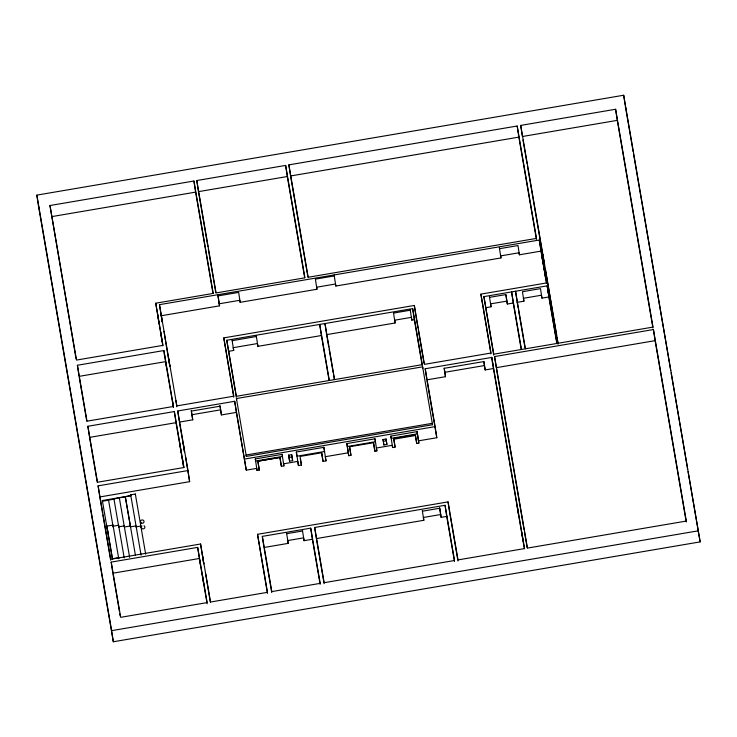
<?xml version="1.0" encoding="UTF-8"?>
<svg xmlns="http://www.w3.org/2000/svg" width="737" height="737" viewBox="0 0 737 737"><rect width="100%" height="100%" fill="white"/><g stroke="black" fill="none" stroke-linecap="round" stroke-linejoin="round"><path stroke-width="1.11" d="M38.904 208.7L36.85 195.112L623.686 95.239L700.15 541.888L113.314 641.761L38.527 206.213M76.058 358.762L49.969 205.522L193.932 181.016L213.233 293.418L155.737 303.202L162.84 345.883M196.779 180.537L285.634 165.42L304.934 277.812L216.079 292.93L196.779 180.537L198.456 191.648L287.31 176.521L285.634 165.42M288.876 164.867L517.181 126.009L536.481 238.401L308.177 277.259L288.876 164.867L290.562 175.968L518.857 137.119L517.181 126.009M520.709 125.41L615.607 109.26L653.01 327.099L558.112 343.249L520.709 125.41L522.386 136.511L617.284 120.361L615.607 109.26M51.654 216.632L195.609 192.127L193.932 181.016M160.942 313.409L162.26 322.097L159.468 304.657L539.291 240.022L546.651 282.934L480.892 294.127L490.934 353.944M334.303 275.914L315.408 279.13L316.947 289.254L240.17 302.317L239.82 300.281L219.193 303.791L219.543 305.827L161.145 315.768M499.548 248.682L518.01 245.541L519.41 254.799L540.967 251.124L539.291 240.022M316.947 289.254L316.597 287.218L335.482 284.003L335.832 286.039L500.948 257.941L499.354 247.678M545.573 277.96L544.201 268.858L545.269 268.683L556.509 335.206M233.758 397.215L223.79 337.887L414.323 305.459L424.438 364.364L491.008 353.032L480.892 294.127M77.403 365.257L163.863 350.545L173.471 406.465L87.003 421.177L77.403 365.257L79.08 376.367L165.549 361.655L173.361 407.174M226.766 340.245L412.665 308.6L422.292 364.658L236.384 396.294L226.766 340.245L235.177 390.582M483.905 296.615L547.158 285.855L557.043 343.433L493.79 354.193L483.905 296.615L493.726 355.142M232.201 340.651L256.43 336.523M393.595 313.059L410.325 310.213M489.608 297.343L505.904 294.57L507.342 304.022L513.256 303.018L511.579 291.907L521.464 349.485M505.886 294.809L506.835 301.111L490.538 303.884L491.045 306.795L485.582 307.725M228.442 351.346L233.684 350.453L232.054 340.052M233.684 350.453L233.205 347.68L257.434 343.553L257.913 346.335L321.396 335.528L329.089 380.375M393.457 312.488L395.096 322.99L326.648 334.635L324.971 323.525L334.598 379.583M395.096 322.99L394.627 320.208L411.357 317.361L411.826 320.134L414.341 319.711L412.665 308.6M547.158 285.855L548.835 296.956L541.935 298.135L540.497 288.637L522.469 291.714L523.906 301.203L517.144 302.354L518.175 307.983M236.439 398.533L422.623 366.842L432.536 424.733L246.351 456.415L236.439 398.533L236.651 399.951M494.573 356.579L653.424 329.54L686.313 521.059L527.452 548.088L494.573 356.579L496.25 367.68L655.11 340.651L653.424 329.54M87.878 426.272L174.347 411.559L183.955 467.525L97.487 482.238L87.878 426.272L89.389 436.267M179.238 420.974L177.728 410.979L234.679 401.287L246.278 470.16L256.716 468.382L257.075 470.464L259.304 470.077L257.968 461.215L280.032 457.465L281.377 466.328L283.902 465.895L282.114 454.361L255.288 458.93L257.075 470.464M491.763 357.427L493.44 368.537L485.167 369.937L483.905 361.554L444.245 368.297L445.507 376.69L426.87 379.859L425.194 368.758L491.763 357.427L524.587 548.577L458.009 559.908L448.05 501.888L257.526 534.307L267.439 593.396M183.218 443.241L184.517 451.882L179.404 422.089L192.744 419.823L191.869 414.728L220.566 409.846L219.912 405.47M445.507 376.69L444.761 372.305L484.421 365.552L483.785 361.36M174.347 411.559L176.023 422.67L89.555 437.382L97.247 482.155M220.566 409.846L221.441 414.931L236.365 412.398L234.679 401.287M244.601 459.05L435.125 426.622L425.194 368.758M99.615 495.844L98.104 485.849L187.953 470.556L177.728 410.979M296.329 452.021L323.875 447.331L324.593 451.495L297.039 456.185L296.329 452.021L298.457 465.563L301.405 465.056L300.106 456.433L321.737 452.748L323.036 461.371L326.003 460.874L323.875 447.331M348.739 455.715L346.851 443.582L374.976 438.801L375.474 441.712L347.348 446.502L348.739 455.715L350.95 455.337L349.66 446.797M416.718 443.434L415.41 434.766L393.77 438.451L395.087 447.119L392.609 447.534L390.84 436.101L417.087 431.633L418.856 443.066L416.718 443.434L415.355 435.53L393.724 439.206M288.664 455.18L291.686 454.665L292.073 456.885L292.635 460.634L289.604 461.15L288.664 455.18L289.604 461.15M383.028 439.538L386.05 439.022L386.363 440.827L383.332 441.343L383.028 439.538L383.885 444.964L386.907 444.448L386.05 439.022M417.464 433.853L391.218 438.322L390.84 436.101M289.042 457.401L292.073 456.885M348.242 452.804L325.293 456.71L326.003 460.874M418.856 443.066L418.478 440.846L436.801 437.732L435.125 426.622M187.953 470.556L189.639 481.666L99.79 496.959L102.498 512.777M373.41 442.661L374.893 451.265L376.865 450.933L374.976 438.801M108.459 499.483L108.56 500.193L102.452 501.234L102.342 500.524L130.817 495.679L130.689 494.813L135.332 494.02L145.668 554.187M136.281 527.416L136.05 525.877L130.523 526.826L125.318 496.821L130.79 495.522M125.318 496.821L119.33 497.834L129.638 557.356M106.883 526.117L112.991 525.076L118.758 558.784L118.593 557.679L112.475 558.72L106.883 526.117L108.044 533.837M124.194 557.863L118.602 525.26L113.157 526.181L112.991 525.076M130.403 525.997L124.406 527.019L124.231 525.877L118.832 526.789L118.602 525.26M136.198 526.863L140.841 526.08L141.062 527.489M257.526 534.307L267.485 592.336L210.533 602.028L200.565 544.007L110.716 559.291L98.104 485.849M111.195 562.101L197.663 547.388L207.143 602.608L120.684 617.32L111.195 562.101L112.881 573.211L199.349 558.489L207.125 603.778M262.326 536.379L310.719 528.143L320.199 583.363L271.806 591.599L262.326 536.379L264.003 547.49L288.204 543.372L286.582 533.026M314.681 527.471L445.056 505.287L454.536 560.498L324.16 582.691L314.681 527.471L316.357 538.581L423.83 520.285L422.319 510.658M286.739 533.68L302.603 530.981M422.458 511.192L439.759 508.244L441.141 517.346L446.733 516.388L445.056 505.287M439.62 507.71L440.652 514.537L423.351 517.485L423.83 520.285M288.204 543.372L287.716 540.562L303.58 537.863L304.068 540.672L312.396 539.254L310.719 528.143M113.314 641.761L111.637 630.651L698.473 530.787M633.157 151.711L625.363 106.349L625.741 108.827M633.544 153.987L650.098 250.396M650.485 252.662L670.744 370.619M671.131 372.885L687.685 469.303M688.072 471.569L700.15 541.888M617.284 120.361L652.936 327.993M655.11 340.651L686.239 521.962M522.966 139.892L527.029 163.54M527.416 165.797L544.044 262.639M556.896 337.463L558.056 344.216M544.201 268.858L541.787 254.845L543.169 263.947M540.967 251.124L546.495 283.321M547.6 289.752L547.969 291.898M548.835 296.956L556.785 343.249M518.857 137.119L536.425 239.396M541.935 298.135L541.437 295.224L523.408 298.292L523.906 301.203M519.41 254.799L519.06 252.763L500.598 255.905L500.948 257.941M525.417 348.813L515.532 291.235L517.208 302.345M518.498 310.259L524.965 347.495M513.256 303.018L521.206 349.301M506.835 301.111L507.342 304.022M496.443 368.813L524.071 529.737M524.468 532.003L527.185 547.867M491.524 357.344L491.911 359.61M492.298 361.876L492.684 364.142M493.44 368.537L524.385 548.733M484.421 365.552L485.167 369.937M416 316.569L417.943 327.891M418.33 330.158L423.978 363.009M427.064 380.992L436.801 437.732M449.92 514.104L457.972 560.977M414.341 319.711L422.237 365.672M446.733 516.388L454.471 561.465M440.652 514.537L441.141 517.346M393.871 440.063L395.087 447.119M392.609 447.534L392.231 445.314L376.367 448.013L376.865 450.933M386.603 442.651L386.907 444.448M383.572 443.158L383.885 444.964M350.95 455.337L349.476 446.742L373.604 442.716L374.893 451.265M346.851 443.582L347.348 446.502M326.841 335.759L328.766 346.97M329.153 349.209L333.198 372.747M333.585 374.995L334.349 379.472M329.338 380.476L319.711 324.427L321.461 335.998M290.756 177.092L307.928 277.13M287.31 176.521L304.676 277.674M321.544 452.684L323.036 461.371M316.551 539.705L324.096 583.658M300.3 458.626L301.405 465.056M312.396 539.254L320.134 584.33M298.457 465.563L297.748 461.399L283.542 463.813L283.902 465.895M292.635 460.634L291.686 454.665M282.114 454.361L282.474 456.443L255.647 461.012L255.288 458.93M281.377 466.328L279.848 457.447L257.784 461.196L259.304 470.077M264.196 548.614L271.75 592.566M235.564 392.83L236.337 397.307M223.79 337.887L233.804 396.193L176.852 405.894L159.468 304.657M198.649 192.772L207.917 246.72M208.295 248.968L215.821 292.801M236.365 412.398L246.278 470.16M195.609 192.127L212.984 293.28M165.493 341.074L169.842 366.381L168.395 356.855M189.639 481.666L185.65 457.281M210.312 602.101L205.66 573.847M155.737 303.202L162.978 345.358L76.51 360.071L49.969 205.522M164.287 354.34L164.655 356.459M176.023 422.67L183.734 467.58L182.26 457.852M130.689 494.813L141.071 555.108M125.262 496.462L135.415 555.228M118.786 527.102L113.959 498.995L119.293 497.641M113.185 527.102L108.551 500.119L113.986 499.189L113.894 498.562M102.342 500.524L112.383 558.987M79.274 377.482L86.763 421.103M102.894 515.034L110.651 560.231M113.074 574.335L119.458 611.526M119.845 613.774L120.232 616.031M36.85 195.112L111.637 630.651M623.686 95.239L625.197 105.234M542.865 254.67L544.063 262.63M547.665 289.604L547.996 291.824M489.432 296.532L491.045 306.795M521.787 532.602L523.067 541.078M517.217 505.969L518.498 514.435M444.125 368.104L444.761 372.305M448.05 501.888L449.727 512.989M432.536 424.733L432.324 423.314L246.13 454.996L246.351 456.415M414.323 305.459L415.834 315.454M422.623 366.842L422.845 368.26M410.187 309.641L411.826 320.134M417.087 431.633L418.478 440.846M334.128 275.002L335.832 286.039M302.446 530.327L304.068 540.672M256.283 335.925L257.913 346.335M240.17 302.317L238.668 292.396L218.041 295.906L219.543 305.827M217.866 294.975L219.193 303.791M221.441 414.931L220.123 406.188L191.417 411.08L192.744 419.823M191.205 410.352L191.869 414.728M202.325 554.417L203.762 563.916L200.565 544.007M202.27 574.418L203.707 583.907M175.876 400.412L176.843 406.769M197.663 547.388L200.372 564.487M164.019 331.309L165.328 339.987M179.671 442.734L181.136 452.463M172.495 400.992L173.453 407.349M163.863 350.545L166.461 366.962M160.638 331.88L162.112 341.655M157.561 313.99L159.035 323.755M135.332 494.02L135.461 494.886M144.074 525.776A1.76 1.686 -8.6 0 1 144.48 528.236A1.76 1.686 -8.6 0 1 141.9 528.438A1.76 1.686 -8.6 0 1 141.946 525.951M141.301 523.03A1.76 1.686 -8.6 0 0 144.019 521.695A1.76 1.686 -8.6 0 0 141.476 520.101A1.76 1.686 -8.6 0 0 141.301 523.03"/></g></svg>
